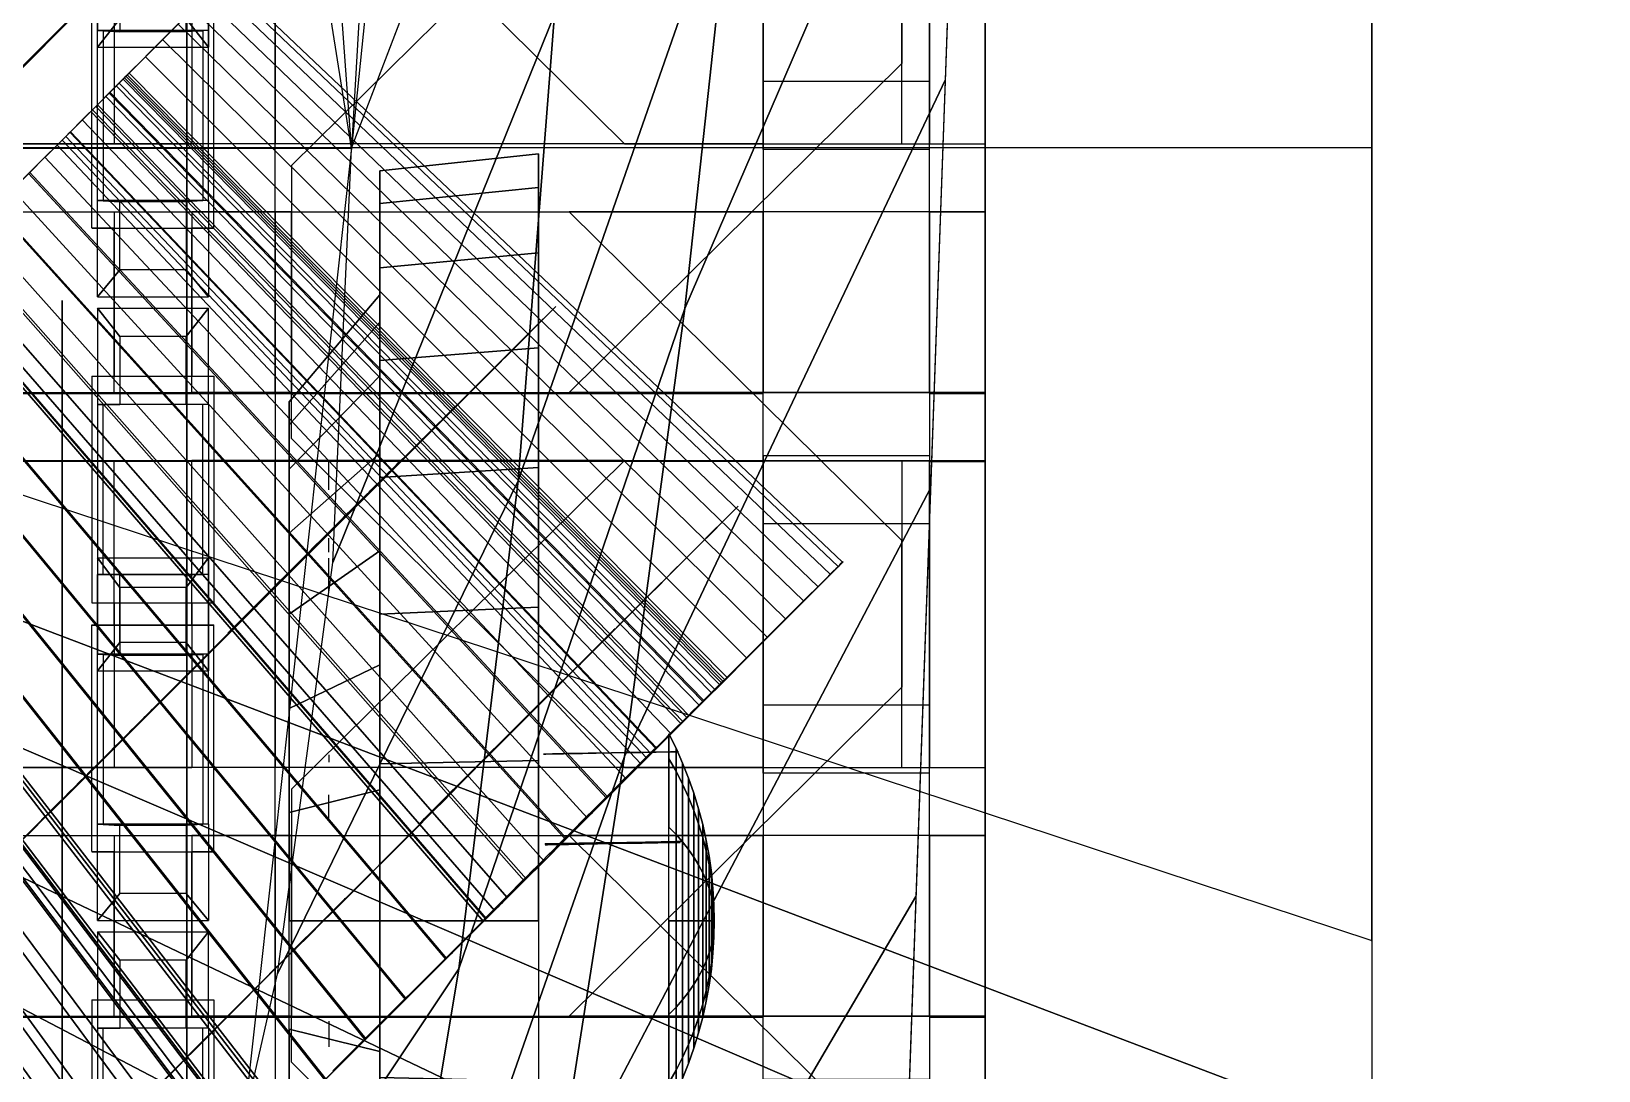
# Model space of a CAD drawing. Extents: x -54 to 215, y -235 to 116.
# Drawn here: x 169.48 to 183.3, y -92.79 to -83.63 of the extents above; entities that cross this region are included whole.
import ezdxf

# ---------------------------------------------------------------- set-up
doc = ezdxf.new("R2010")
doc.units = 0
doc.layers.get('0').update_dxf_attribs({"linetype": 'CONTINUOUS'})
for name, color, linetype in [('A', 7, 'CONTINUOUS'), ('AAAA', 7, 'CONTINUOUS'), ('BBBB', 7, 'CONTINUOUS'), ('CCCC', 7, 'CONTINUOUS'), ('H', 7, 'CONTINUOUS')]:
    doc.layers.add(name, color=color, linetype=linetype)

# ---------------------------------------------------------------- blocks, each defined once
blk = doc.blocks.new('M-1-01')
at = {"color": 0}
for p, q in [((19.367, 13.86), (19.367, -173.64)), ((19.367, -56.64, 5.5), (19.367, -98.64, 5.5)), ((19.367, -98.64, 5.5), (4.867, -98.64, 5.5)), ((19.367, -98.64, 5.5), (19.367, -105.64, 3)), ((19.367, -105.64, 3), (19.367, -146.64, 3))]:
    blk.add_line(p, q, dxfattribs=at)
at = {"color": 0, "extrusion": (-1, 0, -1.60787e-16)}
for p, q in [((19.367, -98.64, 1), (19.367, 13.86, 1.5)), ((19.367, -93.34, -16.5), (19.367, -132.34, -16.5)), ((19.367, -105.64, 2.65), (19.367, -98.64, 1)), ((19.367, -105.64, 2.65), (19.367, -132.34, 2.65))]:
    blk.add_line(p, q, dxfattribs=at)
at = {"color": 0, "invisible_edges": 15}
for points in [[(19.367, -56.64, 5.5), (19.367, -98.64, 5.5), (19.367, -98.64), (19.367, -56.64)], [(19.367, -98.64, 5.5), (4.867, -98.64, 5.5), (4.867, -62.94, 5.5), (19.367, -62.94, 5.5)], [(21.367, -98.64, 1), (21.367, -98.64, -9.2), (21.367, -91.34, -9.2), (21.367, -91.386, 1.032)], [(21.367, -98.64, -16.5), (21.367, -93.34, -16.5), (21.367, -93.34, -9.2), (21.367, -98.64, -9.2)], [(4.867, -98.64, 5.5), (19.367, -98.64, 5.5), (19.367, -105.64, 3), (4.799, -100.832, 4.586)], [(19.367, -98.64, 5.5), (19.367, -105.64, 3), (19.367, -105.64), (19.367, -98.64)], [(21.367, -105.64, -16.5), (21.367, -105.64, 2.65), (21.367, -98.64, 1), (21.367, -98.64, -16.5)], [(19.367, -105.64, 3), (19.367, -146.64, 3), (19.367, -146.64), (19.367, -105.64)], [(21.367, -109.14, -16.5), (21.367, -109.14, 2.65), (21.367, -105.64, 2.65), (21.367, -105.64, -16.5)]]:
    blk.add_3dface(points, dxfattribs=at)
at = {"layer": 'A', "color": 0}
mesh = blk.add_polymesh((2, 25), dxfattribs=at)
for k, corner in enumerate([(19.367, -105.64), (19.367, -107.348), (19.367, -109.057), (19.367, -110.765), (19.367, -112.473), (19.367, -114.182), (19.367, -115.89), (19.367, -117.598), (19.367, -119.307), (19.367, -121.015), (19.367, -122.723), (19.367, -124.432), (19.367, -126.14), (19.367, -127.848), (19.367, -129.557), (19.367, -131.265), (19.367, -132.973), (19.367, -134.682), (19.367, -136.39), (19.367, -138.098), (19.367, -139.807), (19.367, -141.515), (19.367, -143.223), (19.367, -144.932), (19.367, -146.64), (4.799, -100.832), (4.718, -101.781), (4.625, -102.728), (4.501, -103.672), (4.352, -104.612), (4.185, -105.549), (3.981, -106.478), (3.765, -107.405), (3.512, -108.322), (3.242, -109.234), (2.948, -110.139), (2.624, -111.033), (2.288, -111.923), (1.912, -112.797), (1.525, -113.665), (1.109, -114.52), (0.671, -115.364), (0.217, -116.199), (-0.27, -117.015), (-0.767, -117.825), (-1.296, -118.615), (-1.84, -119.393), (-2.404, -120.158), (-2.993, -120.903), (-3.592, -121.64)]):
    mesh.set_mesh_vertex(divmod(k, 25), corner)
blk = doc.blocks.new('M-1-075')
at = {"color": 0, "extrusion": (0.707107, -0.707107, -1.37911e-16)}
for p, q in [((11.564, 6.781, 0.093), (16.036, 11.253, 0.093)), ((16.036, 11.253, -2.307), (15.377, 10.594, -2.307)), ((15.241, 10.458, -4.51), (15.241, 10.458, -6.112)), ((13.714, 8.93, -4.568), (12.385, 7.602, -4.568)), ((13.714, 8.93, -6.112), (13.714, 8.93, -4.568))]:
    blk.add_line(p, q, dxfattribs=at)
for centre, radius, start, end in [((19.296, -1.107, 3.382), 1.2, 270, 90), ((17.803, -3.368, 3.382), 1.2, 287.8959, 62.1191), ((17.092, -6.112, 3.382), 1.08, 180, 0)]:
    blk.add_arc(centre, radius, start, end, dxfattribs=at)
at = {"color": 0, "invisible_edges": 15}
for points in [[(9.699, 16.512, -5.407), (7.301, 14.114, -6.207), (11.91, 18.723, -6.207), (11.91, 18.723, -5.407)], [(10.194, 16.017, -5.407), (7.796, 13.62, -6.207), (12.405, 18.228, -6.207), (12.405, 18.228, -5.407)], [(9.699, 16.512, -5.407), (11.238, 18.051, -0.507), (11.238, 18.051, 0.293), (10.672, 17.486, 0.293)], [(10.194, 16.017, -5.407), (11.733, 17.556, -0.507), (11.733, 17.556, 0.293), (11.167, 16.991, 0.293)], [(6.076, 12.889, 0.293), (10.672, 17.486, 0.293), (9.699, 16.512, -5.407), (7.05, 13.863, -5.407)], [(6.571, 12.394, 0.293), (11.167, 16.991, 0.293), (10.194, 16.017, -5.407), (7.545, 13.368, -5.407)], [(7.545, 13.368, -5.407), (7.796, 13.62, -6.207), (10.194, 16.017, -5.407)], [(12.497, 7.714, -2.372), (11.988, 7.205, -2.307), (15.377, 10.594, -2.307), (14.874, 10.091, -2.372)], [(14.874, 10.091, -4.372), (15.241, 10.458, -4.568), (15.241, 10.458, -4.51)], [(15.241, 10.458, -6.112), (15.124, 10.34, -5.884), (15.241, 10.458, -5.884)], [(13.714, 8.93, -6.112), (13.851, 9.068, -5.884), (13.714, 8.93, -5.884)]]:
    blk.add_3dface(points, dxfattribs=at)
at = {"layer": 'AAAA', "color": 0, "extrusion": (-0.707107, 0.707107, 5.05238e-16)}
for p, q in [((7.301, 14.114, -6.207), (11.91, 18.723, -6.207)), ((11.91, 18.723, -5.407), (9.699, 16.512, -5.407)), ((11.238, 18.051, -0.507), (9.699, 16.512, -5.407)), ((10.672, 17.486, 0.293), (6.076, 12.889, 0.293))]:
    blk.add_line(p, q, dxfattribs=at)
at = {"layer": 'AAAA', "color": 0, "extrusion": (0.707107, -0.707107, -1.37911e-16)}
for p, q in [((14.298, 9.515, -2.112), (15.09, 10.307, -2.112)), ((14.298, 9.515, -0.112), (15.09, 10.307, -0.112)), ((15.09, 10.307, -2.112), (15.09, 10.307, -0.112)), ((14.298, 9.515, -2.112), (14.298, 9.515, -0.112)), ((13.282, 8.498, -4.372), (14.022, 9.239, -4.372)), ((13.282, 8.498, -2.372), (14.022, 9.239, -2.372)), ((14.022, 9.239, -4.372), (14.022, 9.239, -2.372)), ((13.282, 8.498, -4.372), (13.282, 8.498, -2.372)), ((12.438, 7.654, -0.112), (12.696, 7.913, -0.112)), ((12.438, 7.654, -2.112), (12.696, 7.913, -2.112)), ((12.696, 7.913, -2.112), (12.696, 7.913, -0.112)), ((12.438, 7.654, -2.112), (12.438, 7.654, -0.112))]:
    blk.add_line(p, q, dxfattribs=at)
for points in [[(16.559, -5.078), (16.559, -3.791), (14.993, -3.791, -0.782123), (14.526, -1.907), (14.026, -1.907, -1), (14.026, 0.093), (19.296, 0.093, -1), (19.296, -1.907)], [(19.296, -1.907), (18.519, -1.907, -0.663287), (18.359, -3.743), (18.359, -5.078, -1), (16.559, -5.078)]]:
    blk.add_lwpolyline(points, format="xyb", dxfattribs=at)
for points in [[(18.187, -1.112, 1), (20.187, -1.112, 1)], [(16.653, -3.372, 1), (18.653, -3.372, 1)], [(16.206, -5.884, 1), (18.006, -5.884, 1)], [(14.656, -1.112, 1), (16.656, -1.112, 1)], [(13.292, -3.372, 1), (15.292, -3.372, 1)], [(12.098, -1.112, 1), (14.098, -1.112, 1)]]:
    blk.add_lwpolyline(points, format="xyb", close=True, dxfattribs=at)
for centre, radius in [((19.187, -1.112, 2.382), 1), ((17.653, -3.372, 2.382), 1), ((17.106, -5.884, 2.382), 0.9), ((15.656, -1.112, 2.382), 1), ((14.292, -3.372, 2.382), 1), ((13.098, -1.112, 2.382), 1)]:
    blk.add_circle(centre, radius, dxfattribs=at)
at = {"layer": 'AAAA', "color": 0, "invisible_edges": 15}
for points in [[(13.591, 10.222, -0.112), (14.383, 11.014, -0.112), (14.383, 11.014, -2.112), (13.591, 10.222, -2.112)], [(12.575, 9.206, -4.372), (13.315, 9.946, -4.372), (13.315, 9.946, -2.372), (12.575, 9.206, -2.372)], [(11.989, 8.62, -2.112), (11.731, 8.362, -2.112), (11.731, 8.362, -0.112), (11.989, 8.62, -0.112)]]:
    blk.add_3dface(points, dxfattribs=at)
at = {"layer": 'AAAA', "color": 0}
mesh = blk.add_polymesh((2, 43), dxfattribs=at)
for k, corner in enumerate([(8.797, 14.621), (8.797, 14.621), (8.797, 14.621), (8.797, 14.621), (8.525, 14.348), (8.229, 14.052), (7.933, 13.757), (7.638, 13.461), (7.356, 13.179), (7.132, 12.955), (7.004, 12.827), (6.994, 12.817), (7.104, 12.928), (7.315, 13.139), (7.115, 12.938), (6.821, 12.645), (6.56, 12.383), (6.376, 12.199), (6.3, 12.123), (6.346, 12.169), (6.505, 12.328), (6.751, 12.574), (7.041, 12.864), (7.336, 13.16), (7.632, 13.455), (7.928, 13.751), (8.223, 14.047), (8.519, 14.342), (8.815, 14.638), (9.11, 14.934), (9.406, 15.229), (9.702, 15.525), (9.997, 15.821), (10.293, 16.116), (10.589, 16.412), (10.883, 16.707), (11.151, 16.974), (11.346, 17.17), (11.436, 17.259), (11.405, 17.228), (11.257, 17.081), (11.02, 16.843), (10.733, 16.556), (13.714, 8.93), (13.714, 8.93), (13.714, 8.93), (13.714, 8.93), (13.386, 8.603), (13.032, 8.248), (12.677, 7.894), (12.322, 7.539), (11.984, 7.201), (11.715, 6.932), (11.561, 6.778), (11.55, 6.766), (11.682, 6.899), (11.935, 7.152), (11.695, 6.911), (11.342, 6.559), (11.029, 6.246), (10.808, 6.024), (10.717, 5.933), (10.771, 5.988), (10.963, 6.18), (11.258, 6.475), (11.606, 6.823), (11.961, 7.177), (12.315, 7.532), (12.67, 7.887), (13.025, 8.242), (13.38, 8.596), (13.735, 8.951), (14.089, 9.306), (14.444, 9.661), (14.799, 10.016), (15.154, 10.37), (15.508, 10.725), (15.863, 11.08), (16.217, 11.433), (16.538, 11.754), (16.772, 11.989), (16.88, 12.097), (16.842, 12.059), (16.666, 11.882), (16.38, 11.597), (16.036, 11.253)]):
    mesh.set_mesh_vertex(divmod(k, 43), corner)
mesh = blk.add_polymesh((2, 33), dxfattribs=at)
for k, corner in enumerate([(8.797, 14.621), (8.818, 14.641), (8.877, 14.7), (8.972, 14.795), (9.096, 14.919), (9.242, 15.065), (9.4, 15.223), (9.56, 15.383), (9.712, 15.535), (9.846, 15.669), (9.954, 15.777), (10.029, 15.853), (10.066, 15.89), (10.07, 15.893), (10.07, 15.893), (10.07, 15.893), (10.07, 15.893), (10.07, 15.893), (10.07, 15.893), (10.175, 15.998), (10.309, 16.132), (10.419, 16.242), (10.5, 16.323), (10.548, 16.371), (10.559, 16.383), (10.535, 16.358), (10.475, 16.298), (10.383, 16.206), (10.264, 16.087), (10.25, 16.073), (10.411, 16.234), (10.572, 16.395), (10.733, 16.556), (13.714, 8.93), (13.738, 8.955), (13.809, 9.026), (13.923, 9.14), (14.072, 9.289), (14.247, 9.463), (14.436, 9.653), (14.628, 9.845), (14.811, 10.027), (14.972, 10.189), (15.102, 10.319), (15.192, 10.409), (15.237, 10.453), (15.241, 10.458), (15.241, 10.458), (15.241, 10.458), (15.241, 10.458), (15.241, 10.458), (15.241, 10.458), (15.367, 10.584), (15.527, 10.744), (15.66, 10.876), (15.757, 10.973), (15.814, 11.031), (15.828, 11.045), (15.799, 11.015), (15.727, 10.943), (15.617, 10.833), (15.474, 10.69), (15.457, 10.673), (15.65, 10.866), (15.843, 11.059), (16.036, 11.253)]):
    mesh.set_mesh_vertex(divmod(k, 33), corner)
at = {"layer": 'BBBB', "color": 0}
mesh = blk.add_polymesh((2, 13), dxfattribs=at)
for k, corner in enumerate([(15.959, 11.176), (16.142, 11.359), (16.313, 11.529), (16.459, 11.676), (16.572, 11.788), (16.642, 11.859), (16.666, 11.883), (16.642, 11.859), (16.572, 11.788), (16.459, 11.676), (16.313, 11.529), (16.142, 11.359), (15.959, 11.176), (16.036, 11.253), (16.255, 11.472), (16.46, 11.677), (16.636, 11.853), (16.771, 11.987), (16.855, 12.072), (16.884, 12.101), (16.855, 12.072), (16.771, 11.987), (16.636, 11.853), (16.46, 11.677), (16.255, 11.472), (16.036, 11.253)]):
    mesh.set_mesh_vertex(divmod(k, 13), corner)
mesh = blk.add_polymesh((2, 13), dxfattribs=at)
for k, corner in enumerate([(16.036, 11.253), (15.663, 10.88), (15.29, 10.507), (14.918, 10.135), (14.545, 9.762), (14.173, 9.389), (13.8, 9.017), (13.427, 8.644), (13.055, 8.271), (12.682, 7.899), (12.309, 7.526), (11.937, 7.153), (11.564, 6.781), (15.959, 11.176), (15.6, 10.817), (15.242, 10.458), (14.883, 10.099), (14.524, 9.741), (14.165, 9.382), (13.806, 9.023), (13.447, 8.664), (13.089, 8.305), (12.73, 7.947), (12.371, 7.588), (12.012, 7.229), (11.653, 6.87)]):
    mesh.set_mesh_vertex(divmod(k, 13), corner)
mesh = blk.add_polymesh((2, 13), dxfattribs=at)
for k, corner in enumerate([(16.036, 11.253), (15.663, 10.88), (15.29, 10.507), (14.918, 10.135), (14.545, 9.762), (14.173, 9.389), (13.8, 9.017), (13.427, 8.644), (13.055, 8.271), (12.682, 7.899), (12.309, 7.526), (11.937, 7.153), (11.564, 6.781), (15.959, 11.176), (15.6, 10.817), (15.242, 10.458), (14.883, 10.099), (14.524, 9.741), (14.165, 9.382), (13.806, 9.023), (13.447, 8.664), (13.089, 8.305), (12.73, 7.947), (12.371, 7.588), (12.012, 7.229), (11.653, 6.87)]):
    mesh.set_mesh_vertex(divmod(k, 13), corner)
mesh = blk.add_polymesh((2, 13), dxfattribs=at)
for k, corner in enumerate([(14.874, 10.091), (15.057, 10.274), (15.228, 10.444), (15.374, 10.591), (15.486, 10.703), (15.557, 10.774), (15.581, 10.798), (15.557, 10.774), (15.486, 10.703), (15.374, 10.591), (15.228, 10.444), (15.057, 10.274), (14.874, 10.091), (15.241, 10.458), (15.393, 10.609), (15.529, 10.745), (15.644, 10.861), (15.734, 10.951), (15.795, 11.012), (15.826, 11.042), (15.824, 11.041), (15.79, 11.007), (15.725, 10.942), (15.633, 10.849), (15.515, 10.732), (15.377, 10.594)]):
    mesh.set_mesh_vertex(divmod(k, 13), corner)
mesh = blk.add_polymesh((2, 10), dxfattribs=at)
for k, corner in enumerate([(14.874, 10.091), (14.61, 9.827), (14.346, 9.563), (14.082, 9.299), (13.818, 9.034), (13.554, 8.77), (13.29, 8.506), (13.025, 8.242), (12.761, 7.978), (12.497, 7.714), (15.241, 10.458), (14.924, 10.14), (14.606, 9.823), (14.289, 9.506), (13.972, 9.188), (13.654, 8.871), (13.337, 8.554), (13.02, 8.236), (12.702, 7.919), (12.385, 7.602)]):
    mesh.set_mesh_vertex(divmod(k, 10), corner)
mesh = blk.add_polymesh((2, 13), dxfattribs=at)
for k, corner in enumerate([(15.124, 10.34), (15.102, 10.319), (15.038, 10.255), (14.937, 10.154), (14.806, 10.022), (14.652, 9.869), (14.487, 9.704), (14.323, 9.539), (14.169, 9.386), (14.037, 9.254), (13.936, 9.153), (13.873, 9.089), (13.851, 9.068), (15.241, 10.458), (15.215, 10.432), (15.139, 10.355), (15.017, 10.234), (14.859, 10.076), (14.675, 9.892), (14.477, 9.694), (14.28, 9.496), (14.095, 9.312), (13.937, 9.154), (13.816, 9.033), (13.74, 8.956), (13.714, 8.93)]):
    mesh.set_mesh_vertex(divmod(k, 13), corner)
mesh = blk.add_polymesh((2, 19), dxfattribs=at)
for k, corner in enumerate([(13.714, 8.93), (13.798, 9.015), (13.883, 9.1), (13.968, 9.185), (14.053, 9.27), (14.138, 9.355), (14.223, 9.439), (14.308, 9.524), (14.392, 9.609), (14.477, 9.694), (14.562, 9.779), (14.647, 9.864), (14.732, 9.949), (14.817, 10.033), (14.902, 10.118), (14.986, 10.203), (15.071, 10.288), (15.156, 10.373), (15.241, 10.458), (13.714, 8.93), (13.839, 9.056), (13.861, 9.078), (13.895, 9.112), (13.952, 9.169), (14.03, 9.246), (14.125, 9.342), (14.234, 9.451), (14.353, 9.57), (14.477, 9.694), (14.602, 9.819), (14.722, 9.939), (14.833, 10.05), (14.931, 10.148), (15.012, 10.228), (15.072, 10.289), (15.11, 10.327), (15.124, 10.34), (15.241, 10.458)]):
    mesh.set_mesh_vertex(divmod(k, 19), corner)
mesh = blk.add_polymesh((2, 13), dxfattribs=at)
for k, corner in enumerate([(12.497, 7.714), (12.314, 7.531), (12.144, 7.36), (11.997, 7.214), (11.885, 7.102), (11.814, 7.031), (11.79, 7.007), (11.814, 7.031), (11.885, 7.102), (11.997, 7.214), (12.144, 7.36), (12.314, 7.531), (12.497, 7.714), (12.385, 7.602), (12.199, 7.416), (12.022, 7.238), (11.862, 7.079), (11.728, 6.945), (11.626, 6.843), (11.562, 6.778), (11.537, 6.753), (11.553, 6.77), (11.61, 6.827), (11.705, 6.922), (11.833, 7.05), (11.988, 7.205)]):
    mesh.set_mesh_vertex(divmod(k, 13), corner)
at = {"layer": 'CCCC', "color": 0}
mesh = blk.add_polymesh((2, 13), dxfattribs=at)
for k, corner in enumerate([(15.09, 10.307), (15.09, 10.307), (15.09, 10.307), (15.09, 10.307), (15.09, 10.307), (15.09, 10.307), (15.09, 10.307), (15.09, 10.307), (15.09, 10.307), (15.09, 10.307), (15.09, 10.307), (15.09, 10.307), (15.09, 10.307), (15.959, 11.176), (15.776, 10.993), (15.606, 10.822), (15.459, 10.676), (15.347, 10.564), (15.276, 10.493), (15.252, 10.469), (15.276, 10.493), (15.347, 10.564), (15.459, 10.676), (15.606, 10.822), (15.776, 10.993), (15.959, 11.176)]):
    mesh.set_mesh_vertex(divmod(k, 13), corner)
mesh = blk.add_polymesh((2, 13), dxfattribs=at)
for k, corner in enumerate([(14.022, 9.239), (14.022, 9.239), (14.022, 9.239), (14.022, 9.239), (14.022, 9.239), (14.022, 9.239), (14.022, 9.239), (14.022, 9.239), (14.022, 9.239), (14.022, 9.239), (14.022, 9.239), (14.022, 9.239), (14.022, 9.239), (14.874, 10.091), (14.691, 9.908), (14.521, 9.737), (14.374, 9.591), (14.262, 9.478), (14.191, 9.408), (14.167, 9.384), (14.191, 9.408), (14.262, 9.478), (14.374, 9.591), (14.521, 9.737), (14.691, 9.908), (14.874, 10.091)]):
    mesh.set_mesh_vertex(divmod(k, 13), corner)
mesh = blk.add_polymesh((2, 13), dxfattribs=at)
for k, corner in enumerate([(13.462, 8.679), (13.645, 8.862), (13.815, 9.032), (13.962, 9.179), (14.074, 9.291), (14.145, 9.362), (14.169, 9.386), (14.145, 9.362), (14.074, 9.291), (13.962, 9.179), (13.815, 9.032), (13.645, 8.862), (13.462, 8.679), (14.298, 9.515), (14.298, 9.515), (14.298, 9.515), (14.298, 9.515), (14.298, 9.515), (14.298, 9.515), (14.298, 9.515), (14.298, 9.515), (14.298, 9.515), (14.298, 9.515), (14.298, 9.515), (14.298, 9.515), (14.298, 9.515)]):
    mesh.set_mesh_vertex(divmod(k, 13), corner)
mesh = blk.add_polymesh((2, 13), dxfattribs=at)
for k, corner in enumerate([(12.696, 7.913), (12.696, 7.913), (12.696, 7.913), (12.696, 7.913), (12.696, 7.913), (12.696, 7.913), (12.696, 7.913), (12.696, 7.913), (12.696, 7.913), (12.696, 7.913), (12.696, 7.913), (12.696, 7.913), (12.696, 7.913), (13.462, 8.679), (13.279, 8.496), (13.108, 8.325), (12.962, 8.179), (12.849, 8.066), (12.779, 7.996), (12.755, 7.971), (12.779, 7.996), (12.849, 8.066), (12.962, 8.179), (13.108, 8.325), (13.279, 8.496), (13.462, 8.679)]):
    mesh.set_mesh_vertex(divmod(k, 13), corner)
mesh = blk.add_polymesh((2, 13), dxfattribs=at)
for k, corner in enumerate([(13.282, 8.498), (13.282, 8.498), (13.282, 8.498), (13.282, 8.498), (13.282, 8.498), (13.282, 8.498), (13.282, 8.498), (13.282, 8.498), (13.282, 8.498), (13.282, 8.498), (13.282, 8.498), (13.282, 8.498), (13.282, 8.498), (12.497, 7.714), (12.68, 7.897), (12.851, 8.068), (12.997, 8.214), (13.11, 8.326), (13.18, 8.397), (13.204, 8.421), (13.18, 8.397), (13.11, 8.326), (12.997, 8.214), (12.851, 8.068), (12.68, 7.897), (12.497, 7.714)]):
    mesh.set_mesh_vertex(divmod(k, 13), corner)
mesh = blk.add_polymesh((2, 13), dxfattribs=at)
for k, corner in enumerate([(12.438, 7.654), (12.438, 7.654), (12.438, 7.654), (12.438, 7.654), (12.438, 7.654), (12.438, 7.654), (12.438, 7.654), (12.438, 7.654), (12.438, 7.654), (12.438, 7.654), (12.438, 7.654), (12.438, 7.654), (12.438, 7.654), (11.653, 6.87), (11.836, 7.053), (12.007, 7.224), (12.153, 7.37), (12.266, 7.482), (12.336, 7.553), (12.36, 7.577), (12.336, 7.553), (12.266, 7.482), (12.153, 7.37), (12.007, 7.224), (11.836, 7.053), (11.653, 6.87)]):
    mesh.set_mesh_vertex(divmod(k, 13), corner)
blk = doc.blocks.new('M-1-076')
at = {"layer": 'A', "color": 0, "extrusion": (0, -1, -1.83664e-16)}
for p, q in [((84.103, 1.405, -3.153), (84.103, 1.405, -4.353)), ((84.703, 1.405, -3.153), (84.103, 1.405, -3.153)), ((84.703, 1.405, -4.353), (84.103, 1.405, -4.353))]:
    blk.add_line(p, q, dxfattribs=at)
blk.add_arc((84.703, -3.753, -1.405), 0.6, 270, 90, dxfattribs=at)
at = {"layer": 'A', "color": 0}
mesh = blk.add_polymesh((2, 13), dxfattribs=at)
for k, corner in enumerate([(84.703, 2.205), (84.547, 2.205), (84.403, 2.205), (84.278, 2.205), (84.183, 2.205), (84.123, 2.205), (84.103, 2.205), (84.123, 2.205), (84.183, 2.205), (84.278, 2.205), (84.403, 2.205), (84.547, 2.205), (84.703, 2.205), (84.103, 2.205), (84.103, 2.205), (84.103, 2.205), (84.103, 2.205), (84.103, 2.205), (84.103, 2.205), (84.103, 2.205), (84.103, 2.205), (84.103, 2.205), (84.103, 2.205), (84.103, 2.205), (84.103, 2.205), (84.103, 2.205)]):
    mesh.set_mesh_vertex(divmod(k, 13), corner)
mesh = blk.add_polymesh((2, 10), dxfattribs=at)
for k, corner in enumerate([(84.703, 2.205), (84.566, 2.205), (84.446, 2.205), (84.356, 2.205), (84.309, 2.205), (84.309, 2.205), (84.356, 2.205), (84.446, 2.205), (84.566, 2.205), (84.703, 2.205), (84.703, 2.205), (84.498, 2.205), (84.317, 2.205), (84.183, 2.205), (84.112, 2.205), (84.112, 2.205), (84.183, 2.205), (84.317, 2.205), (84.498, 2.205), (84.703, 2.205)]):
    mesh.set_mesh_vertex(divmod(k, 10), corner)
mesh = blk.add_polymesh((2, 10), dxfattribs=at)
for k, corner in enumerate([(84.703, 2.205), (84.84, 2.205), (84.96, 2.205), (85.049, 2.205), (85.097, 2.205), (85.097, 2.205), (85.049, 2.205), (84.96, 2.205), (84.84, 2.205), (84.703, 2.205), (84.703, 2.205), (84.908, 2.205), (85.088, 2.205), (85.222, 2.205), (85.294, 2.205), (85.294, 2.205), (85.222, 2.205), (85.088, 2.205), (84.908, 2.205), (84.703, 2.205)]):
    mesh.set_mesh_vertex(divmod(k, 10), corner)
mesh = blk.add_polymesh((2, 13), dxfattribs=at)
for k, corner in enumerate([(84.703, 1.405), (84.547, 1.405), (84.403, 1.405), (84.278, 1.405), (84.183, 1.405), (84.123, 1.405), (84.103, 1.405), (84.123, 1.405), (84.183, 1.405), (84.278, 1.405), (84.403, 1.405), (84.547, 1.405), (84.703, 1.405), (84.103, 1.405), (84.103, 1.405), (84.103, 1.405), (84.103, 1.405), (84.103, 1.405), (84.103, 1.405), (84.103, 1.405), (84.103, 1.405), (84.103, 1.405), (84.103, 1.405), (84.103, 1.405), (84.103, 1.405), (84.103, 1.405)]):
    mesh.set_mesh_vertex(divmod(k, 13), corner)
mesh = blk.add_polymesh((2, 10), dxfattribs=at)
for k, corner in enumerate([(84.703, 1.405), (84.566, 1.405), (84.446, 1.405), (84.356, 1.405), (84.309, 1.405), (84.309, 1.405), (84.356, 1.405), (84.446, 1.405), (84.566, 1.405), (84.703, 1.405), (84.703, 1.405), (84.498, 1.405), (84.317, 1.405), (84.183, 1.405), (84.112, 1.405), (84.112, 1.405), (84.183, 1.405), (84.317, 1.405), (84.498, 1.405), (84.703, 1.405)]):
    mesh.set_mesh_vertex(divmod(k, 10), corner)
mesh = blk.add_polymesh((2, 10), dxfattribs=at)
for k, corner in enumerate([(84.703, 1.405), (84.84, 1.405), (84.96, 1.405), (85.049, 1.405), (85.097, 1.405), (85.097, 1.405), (85.049, 1.405), (84.96, 1.405), (84.84, 1.405), (84.703, 1.405), (84.703, 1.405), (84.908, 1.405), (85.088, 1.405), (85.222, 1.405), (85.294, 1.405), (85.294, 1.405), (85.222, 1.405), (85.088, 1.405), (84.908, 1.405), (84.703, 1.405)]):
    mesh.set_mesh_vertex(divmod(k, 10), corner)
blk = doc.blocks.new('M-1-07')
at = {"color": 0, "invisible_edges": 15}
blk.add_3dface([(31.25, 12.5, 23.5), (46.75, 15, 1), (45.464, -21, 1.857), (34.464, -17.5, 17.857)], dxfattribs=at)
at = {"layer": 'A', "color": 0}
blk.add_line((46.75, 15, 1), (45.464, -21, 1.857), dxfattribs=at)
at = {"layer": 'A', "color": 0, "rotation": 0.9999999999999972}
blk.add_blockref('M-1-076', (-41.357, -8.995, 10.322), dxfattribs=at)
at = {"layer": 'A', "color": 0}
blk.add_blockref('M-1-075', (28.452, -15.709, 19.745), dxfattribs=at)
mesh = blk.add_polymesh((13, 3), dxfattribs=at)
for k, corner in enumerate([(25.5, 65.5), (26, 50.892), (26.5, 36.285), (31.073, 66.067), (30.082, 50.064), (29.09, 34.062), (36.646, 66.634), (34.061, 49.128), (31.476, 31.622), (40.496, 65.036), (37.067, 47.009), (33.639, 28.983), (41.19, 59.476), (38.377, 42.821), (35.563, 26.166), (41.885, 53.917), (39.559, 38.554), (37.232, 23.192), (42.58, 48.357), (40.608, 34.221), (38.635, 20.084), (43.275, 42.798), (41.518, 29.832), (39.76, 16.866), (43.97, 37.238), (42.285, 25.4), (40.599, 13.562), (44.665, 31.679), (42.906, 20.938), (41.146, 10.198), (45.36, 26.119), (43.378, 16.459), (41.396, 6.799), (46.055, 20.56), (43.701, 11.975), (41.347, 3.391), (46.75, 15), (43.875, 7.5), (41, 0)]):
    mesh.set_mesh_vertex(divmod(k, 3), corner)
mesh = blk.add_polymesh((2, 11), dxfattribs=at)
for k, corner in enumerate([(41, 0), (38.993, 12.67), (33.17, 24.099), (24.099, 33.17), (12.67, 38.993), (0, 41), (-12.67, 38.993), (-24.099, 33.17), (-33.17, 24.099), (-38.993, 12.67), (-41, 0), (30, 0), (28.532, 9.271), (24.271, 17.634), (17.634, 24.271), (9.271, 28.532), (0, 30), (-9.271, 28.532), (-17.634, 24.271), (-24.271, 17.634), (-28.532, 9.271), (-30, 0)]):
    mesh.set_mesh_vertex(divmod(k, 11), corner)
mesh = blk.add_polymesh((2, 7), dxfattribs=at)
for k, corner in enumerate([(26.5, 36.285), (31.476, 31.622), (35.563, 26.166), (38.635, 20.084), (40.599, 13.562), (41.396, 6.799), (41, 0), (26.5, 31.285), (30.733, 27.138), (34.325, 22.424), (37.199, 17.241), (39.296, 11.698), (40.572, 5.911), (41, 0)]):
    mesh.set_mesh_vertex(divmod(k, 7), corner)
mesh = blk.add_polymesh((11, 4), dxfattribs=at)
for k, corner in enumerate([(41, 0), (42.917, 5), (44.833, 10), (46.75, 15), (40.837, -3.655), (42.79, 1.178), (44.666, 6.308), (46.621, 11.4), (40.348, -7.281), (42.471, -2.935), (44.364, 2.489), (46.493, 7.8), (39.539, -10.849), (41.949, -7.238), (43.94, -1.416), (46.364, 4.2), (38.414, -14.33), (41.217, -11.632), (43.409, -5.365), (46.236, 0.6), (36.984, -17.698), (40.271, -16.02), (42.787, -9.318), (46.107, -3), (35.259, -20.924), (39.107, -20.304), (42.088, -13.234), (45.979, -6.6), (33.253, -23.984), (37.723, -24.387), (41.329, -17.074), (45.85, -10.2), (30.983, -26.853), (36.119, -28.172), (40.526, -20.797), (45.721, -13.8), (28.465, -29.508), (34.297, -31.565), (39.698, -24.364), (45.593, -17.4), (25.722, -31.928), (32.259, -34.473), (38.862, -27.736), (45.464, -21)]):
    mesh.set_mesh_vertex(divmod(k, 4), corner)
mesh = blk.add_polymesh((2, 15), dxfattribs=at)
for k, corner in enumerate([(-30, 0), (-29.248, -6.676), (-27.029, -13.017), (-23.455, -18.705), (-18.705, -23.455), (-13.017, -27.029), (-6.676, -29.248), (0, -30), (6.676, -29.248), (13.017, -27.029), (18.705, -23.455), (23.455, -18.705), (27.029, -13.017), (29.248, -6.676), (30, 0), (-41, 0), (-40.014, -8.938), (-37.103, -17.446), (-32.407, -25.115), (-26.153, -31.576), (-17.632, -34.382), (-9.01, -36.997), (0, -37), (9.01, -36.997), (17.632, -34.382), (26.153, -31.576), (32.407, -25.115), (37.103, -17.446), (40.014, -8.938), (41, 0)]):
    mesh.set_mesh_vertex(divmod(k, 15), corner)
blk = doc.blocks.new('M-1-021')
at = {"layer": 'A', "color": 0}
mesh = blk.add_polymesh((2, 30), dxfattribs=dict(at, n_close=True))
for k, corner in enumerate([(5.25, 0), (5.135, 1.092), (4.796, 2.135), (4.247, 3.086), (3.513, 3.902), (2.625, 4.547), (1.622, 4.993), (0.549, 5.221), (-0.549, 5.221), (-1.622, 4.993), (-2.625, 4.547), (-3.513, 3.902), (-4.247, 3.086), (-4.796, 2.135), (-5.135, 1.092), (-5.25, 0), (-5.135, -1.092), (-4.796, -2.135), (-4.247, -3.086), (-3.513, -3.902), (-2.625, -4.547), (-1.622, -4.993), (-0.549, -5.221), (0.549, -5.221), (1.622, -4.993), (2.625, -4.547), (3.513, -3.902), (4.247, -3.086), (4.796, -2.135), (5.135, -1.092), (5.5, 0), (5.38, 1.144), (5.025, 2.237), (4.45, 3.233), (3.68, 4.087), (2.75, 4.763), (1.7, 5.231), (0.575, 5.47), (-0.575, 5.47), (-1.7, 5.231), (-2.75, 4.763), (-3.68, 4.087), (-4.45, 3.233), (-5.025, 2.237), (-5.38, 1.144), (-5.5, 0), (-5.38, -1.144), (-5.025, -2.237), (-4.45, -3.233), (-3.68, -4.087), (-2.75, -4.763), (-1.7, -5.231), (-0.575, -5.47), (0.575, -5.47), (1.7, -5.231), (2.75, -4.763), (3.68, -4.087), (4.45, -3.233), (5.025, -2.237), (5.38, -1.144)]):
    mesh.set_mesh_vertex(divmod(k, 30), corner)
blk = doc.blocks.new('M-1-02')
at = {"color": 0, "extrusion": (1, 1.83664e-16, -1.83664e-16)}
for points in [[(0, 8.15, 1), (0, -9.65, 1)], [(0, 7, 1), (0, -8.5, 1)], [(0, 4.85, 1), (0, -6.35, 1)], [(0, 3.2, 1), (0, -4.7, 1)], [(0, 0.75, 1), (0, -2.25, 1)]]:
    blk.add_lwpolyline(points, format="xyb", close=True, dxfattribs=at)
for points, const_width in [([(0, 7.575, 1), (0, -9.075, 1)], 1.15), ([(0, 5.925, 1), (0, -7.425, 1)], 2.15), ([(0, 4.025, 1), (0, -5.525, 1)], 1.65), ([(0, 1.975, 1), (0, -3.475, 1)], 2.45)]:
    blk.add_lwpolyline(points, format="xyb", close=True, dxfattribs=dict(at, const_width=const_width))
blk.add_circle((0, -0.75), 1.5, dxfattribs=at)
at = {"color": 0, "invisible_edges": 15}
for points in [[(1.25, 3.538, -0.901), (1.25, 3.8, -1.053), (1.25, 3.8, -0.447), (1.25, 3.538, -0.599)], [(1.25, 2.951, 1.207), (1.25, 3.252, 1.239), (1.25, 2.896, 1.729), (1.25, 2.773, 1.452)], [(1.25, 2.773, -2.952), (1.25, 2.896, -3.229), (1.25, 3.252, -2.739), (1.25, 2.951, -2.707)], [(1.25, 1.237, 2.568), (1.25, 1.462, 2.77), (1.25, 0.886, 2.958), (1.25, 0.949, 2.661)], [(1.25, 0.949, -4.161), (1.25, 0.886, -4.458), (1.25, 1.462, -4.27), (1.25, 1.237, -4.068)], [(1.25, -0.949, 2.661), (1.25, -0.886, 2.958), (1.25, -1.462, 2.77), (1.25, -1.237, 2.568)], [(1.25, -1.237, -4.068), (1.25, -1.462, -4.27), (1.25, -0.886, -4.458), (1.25, -0.949, -4.161)]]:
    blk.add_3dface(points, dxfattribs=at)
at = {"layer": 'A', "color": 0, "extrusion": (1, 1.83664e-16, -1.83664e-16)}
for points, const_width in [([(0, 7.575, 1), (0, -9.075, 1)], 1.15), ([(0, 6.525, 1), (0, -8.025, 1)], 0.95), ([(0, 5.35, 1), (0, -6.85, 1)], 1.1), ([(0, 3.05, 1), (0, -4.55, 1)], 1.6), ([(0, 1.875, 1), (0, -3.375, 1)], 0.75), ([(0, 1.2, 1), (0, -2.7, 1)], 0.6)]:
    blk.add_lwpolyline(points, format="xyb", close=True, dxfattribs=dict(at, const_width=const_width))
for points in [[(0, 7, 1), (0, -8.5, 1)], [(0, 6.05, 1), (0, -7.55, 1)], [(0, 2.25, 1), (0, -3.75, 1)], [(0, 1.5, 1), (0, -3, 1)], [(0, 0.9, 1), (0, -2.4, 1)]]:
    blk.add_lwpolyline(points, format="xyb", close=True, dxfattribs=at)
for points in [[(3.8, -1.053), (4.062, -0.901), (4.062, -0.599), (3.8, -0.447), (3.538, -0.599), (3.538, -0.901)], [(3.252, 1.239), (3.375, 1.515), (3.197, 1.76), (2.896, 1.729), (2.773, 1.452), (2.951, 1.207)], [(2.896, -3.229), (3.197, -3.26), (3.375, -3.015), (3.252, -2.739), (2.951, -2.707), (2.773, -2.952)], [(1.462, 2.77), (1.399, 3.067), (1.111, 3.16), (0.886, 2.958), (0.949, 2.661), (1.237, 2.568)], [(0.886, -4.458), (1.111, -4.66), (1.399, -4.567), (1.462, -4.27), (1.237, -4.068), (0.949, -4.161)], [(-0.886, 2.958), (-1.111, 3.16), (-1.399, 3.067), (-1.462, 2.77), (-1.237, 2.568), (-0.949, 2.661)], [(-1.462, -4.27), (-1.399, -4.567), (-1.111, -4.66), (-0.886, -4.458), (-0.949, -4.161), (-1.237, -4.068)]]:
    blk.add_lwpolyline(points, close=True, dxfattribs=at)
for centre in [(6.085, -0.75, 1.7), (4.303, 3.553, 1.7), (4.303, -5.053, 1.7), (0, 5.335, 1.7), (0, -6.835, 1.7)]:
    blk.add_circle(centre, 0.125, dxfattribs=at)
at = {"layer": 'A', "color": 0, "invisible_edges": 13}
for points in [[(1.25, 3.8, -0.447), (1.25, 3.8, -1.053), (1.25, 4.062, -0.901), (1.25, 4.062, -0.599)], [(1.25, 2.896, 1.729), (1.25, 3.252, 1.239), (1.25, 3.375, 1.515), (1.25, 3.197, 1.76)], [(1.25, 3.252, -2.739), (1.25, 2.896, -3.229), (1.25, 3.197, -3.26), (1.25, 3.375, -3.015)], [(1.25, 0.886, 2.958), (1.25, 1.462, 2.77), (1.25, 1.399, 3.067), (1.25, 1.111, 3.16)], [(1.25, 1.462, -4.27), (1.25, 0.886, -4.458), (1.25, 1.111, -4.66), (1.25, 1.399, -4.567)], [(1.25, -1.462, 2.77), (1.25, -0.886, 2.958), (1.25, -1.111, 3.16), (1.25, -1.399, 3.067)], [(1.25, -0.886, -4.458), (1.25, -1.462, -4.27), (1.25, -1.399, -4.567), (1.25, -1.111, -4.66)]]:
    blk.add_3dface(points, dxfattribs=at)
at = {"color": 0, "extrusion": (-1, 6.92805e-17, 5.50992e-16), "rotation": 270}
blk.add_blockref('M-1-021', (0, -0.75, 1.1), dxfattribs=at)
at = {"layer": 'A', "color": 0}
mesh = blk.add_polymesh((2, 30), dxfattribs=dict(at, n_close=True))
for k, corner in enumerate([(3.1, 0), (3.1, 1.414), (3.1, 2.766), (3.1, 3.997), (3.1, 5.053), (3.1, 5.889), (3.1, 6.467), (3.1, 6.763), (3.1, 6.763), (3.1, 6.467), (3.1, 5.889), (3.1, 5.053), (3.1, 3.997), (3.1, 2.766), (3.1, 1.414), (3.1, 0), (3.1, -1.414), (3.1, -2.766), (3.1, -3.997), (3.1, -5.053), (3.1, -5.889), (3.1, -6.467), (3.1, -6.763), (3.1, -6.763), (3.1, -6.467), (3.1, -5.889), (3.1, -5.053), (3.1, -3.997), (3.1, -2.766), (3.1, -1.414), (1.7, 0), (1.7, 1.383), (1.7, 2.705), (1.7, 3.909), (1.7, 4.942), (1.7, 5.759), (1.7, 6.325), (1.7, 6.614), (1.7, 6.614), (1.7, 6.325), (1.7, 5.759), (1.7, 4.942), (1.7, 3.909), (1.7, 2.705), (1.7, 1.383), (1.7, 0), (1.7, -1.383), (1.7, -2.705), (1.7, -3.909), (1.7, -4.942), (1.7, -5.759), (1.7, -6.325), (1.7, -6.614), (1.7, -6.614), (1.7, -6.325), (1.7, -5.759), (1.7, -4.942), (1.7, -3.909), (1.7, -2.705), (1.7, -1.383)]):
    mesh.set_mesh_vertex(divmod(k, 30), corner)
mesh = blk.add_polymesh((2, 30), dxfattribs=dict(at, n_close=True))
for k, corner in enumerate([(1.7, 0), (1.7, 1.154), (1.7, 2.257), (1.7, 3.262), (1.7, 4.124), (1.7, 4.806), (1.7, 5.278), (1.7, 5.52), (1.7, 5.52), (1.7, 5.278), (1.7, 4.806), (1.7, 4.124), (1.7, 3.262), (1.7, 2.257), (1.7, 1.154), (1.7, 0), (1.7, -1.154), (1.7, -2.257), (1.7, -3.262), (1.7, -4.124), (1.7, -4.806), (1.7, -5.278), (1.7, -5.52), (1.7, -5.52), (1.7, -5.278), (1.7, -4.806), (1.7, -4.124), (1.7, -3.262), (1.7, -2.257), (1.7, -1.154), (0.9, 0), (0.9, 0.956), (0.9, 1.871), (0.9, 2.704), (0.9, 3.418), (0.9, 3.984), (0.9, 4.375), (0.9, 4.575), (0.9, 4.575), (0.9, 4.375), (0.9, 3.984), (0.9, 3.418), (0.9, 2.704), (0.9, 1.871), (0.9, 0.956), (0.9, 0), (0.9, -0.956), (0.9, -1.871), (0.9, -2.704), (0.9, -3.418), (0.9, -3.984), (0.9, -4.375), (0.9, -4.575), (0.9, -4.575), (0.9, -4.375), (0.9, -3.984), (0.9, -3.418), (0.9, -2.704), (0.9, -1.871), (0.9, -0.956)]):
    mesh.set_mesh_vertex(divmod(k, 30), corner)
mesh = blk.add_polymesh((12, 13), dxfattribs=dict(at, m_close=True))
for k, corner in enumerate([(4.65, 0), (4.647, 0), (4.639, 0), (4.625, 0), (4.605, 0), (4.579, 0), (4.549, 0), (4.512, 0), (4.47, 0), (4.423, 0), (4.371, 0), (4.313, 0), (4.25, 0), (4.65, 0), (4.647, -0.071), (4.639, -0.143), (4.625, -0.214), (4.605, -0.284), (4.579, -0.355), (4.549, -0.424), (4.512, -0.493), (4.47, -0.562), (4.423, -0.629), (4.371, -0.696), (4.313, -0.761), (4.25, -0.825), (4.65, 0), (4.647, -0.124), (4.639, -0.247), (4.625, -0.37), (4.605, -0.493), (4.579, -0.614), (4.549, -0.735), (4.512, -0.855), (4.47, -0.973), (4.423, -1.09), (4.371, -1.205), (4.313, -1.318), (4.25, -1.429), (4.65, 0), (4.647, -0.143), (4.639, -0.285), (4.625, -0.427), (4.605, -0.569), (4.579, -0.709), (4.549, -0.849), (4.512, -0.987), (4.47, -1.124), (4.423, -1.258), (4.371, -1.391), (4.313, -1.522), (4.25, -1.65), (4.65, 0), (4.647, -0.124), (4.639, -0.247), (4.625, -0.37), (4.605, -0.493), (4.579, -0.614), (4.549, -0.735), (4.512, -0.855), (4.47, -0.973), (4.423, -1.09), (4.371, -1.205), (4.313, -1.318), (4.25, -1.429), (4.65, 0), (4.647, -0.071), (4.639, -0.143), (4.625, -0.214), (4.605, -0.284), (4.579, -0.355), (4.549, -0.424), (4.512, -0.493), (4.47, -0.562), (4.423, -0.629), (4.371, -0.696), (4.313, -0.761), (4.25, -0.825), (4.65, 0), (4.647, 0), (4.639, 0), (4.625, 0), (4.605, 0), (4.579, 0), (4.549, 0), (4.512, 0), (4.47, 0), (4.423, 0), (4.371, 0), (4.313, 0), (4.25, 0), (4.65, 0), (4.647, 0.071), (4.639, 0.143), (4.625, 0.214), (4.605, 0.284), (4.579, 0.355), (4.549, 0.424), (4.512, 0.493), (4.47, 0.562), (4.423, 0.629), (4.371, 0.696), (4.313, 0.761), (4.25, 0.825), (4.65, 0), (4.647, 0.124), (4.639, 0.247), (4.625, 0.37), (4.605, 0.493), (4.579, 0.614), (4.549, 0.735), (4.512, 0.855), (4.47, 0.973), (4.423, 1.09), (4.371, 1.205), (4.313, 1.318), (4.25, 1.429), (4.65, 0), (4.647, 0.143), (4.639, 0.285), (4.625, 0.427), (4.605, 0.569), (4.579, 0.709), (4.549, 0.849), (4.512, 0.987), (4.47, 1.124), (4.423, 1.258), (4.371, 1.391), (4.313, 1.522), (4.25, 1.65), (4.65, 0), (4.647, 0.124), (4.639, 0.247), (4.625, 0.37), (4.605, 0.493), (4.579, 0.614), (4.549, 0.735), (4.512, 0.855), (4.47, 0.973), (4.423, 1.09), (4.371, 1.205), (4.313, 1.318), (4.25, 1.429), (4.65, 0), (4.647, 0.071), (4.639, 0.143), (4.625, 0.214), (4.605, 0.284), (4.579, 0.355), (4.549, 0.424), (4.512, 0.493), (4.47, 0.562), (4.423, 0.629), (4.371, 0.696), (4.313, 0.761), (4.25, 0.825)]):
    mesh.set_mesh_vertex(divmod(k, 13), corner)
blk = doc.blocks.new('M-1-06')
at = {"color": 0}
for p, q in [((-5.98, 7.464, 1.4), (5.02, 7.464, 1.4)), ((-1.73, 7.464), (-0.83, 7.464)), ((-0.83, 7.464), (-0.83, 6.014)), ((-0.83, 7.464, 0.2), (-0.13, 7.464, 0.2)), ((-0.13, 7.464), (-0.13, 6.014)), ((0.77, 7.464), (-0.13, 7.464)), ((0.62, 7.464, 1.4), (0.62, 2.564, 1.4)), ((0.77, 5.464), (0.77, 7.464)), ((0.77, 7.464), (3.27, 7.464)), ((6.27, 4.564), (3.27, 7.464)), ((7.02, 7.464), (3.27, 7.464)), ((6.52, 7.464, 0.7), (5.02, 7.464, 0.7)), ((5.02, 2.564, 0.7), (5.02, 7.464, 0.7)), ((6.52, 7.464, 0.7), (6.52, 2.564, 0.7)), ((6.52, 7.464, 1.4), (7.02, 7.464, 1.4)), ((-0.98, 6.614, 1.4), (-0.78, 6.364, 3.4)), ((-0.98, 6.614, 1.4), (0.02, 6.614, 1.4)), ((-0.98, 6.614, 1.4), (-0.98, 5.764, 1.4)), ((0.02, 6.614, 1.4), (-0.18, 6.364, 3.4)), ((0.02, 5.764, 1.4), (0.02, 6.614, 1.4)), ((-0.78, 6.364, 3.4), (-0.78, 5.764, 3.4)), ((-0.18, 6.364, 3.4), (-0.78, 6.364, 3.4)), ((-0.18, 5.764, 3.4), (-0.18, 6.364, 3.4)), ((-1.03, 6.014), (-1.03, 4.014)), ((-1.03, 6.014, 0.5), (0.07, 6.014, 0.5)), ((-1.03, 6.014), (-0.83, 6.014)), ((-0.83, 6.014, 0.2), (-0.13, 6.014, 0.2)), ((-0.13, 6.014), (0.07, 6.014)), ((0.07, 6.014), (0.07, 4.014)), ((-0.98, 5.764, 1.4), (-0.78, 5.764, 3.4)), ((0.02, 5.764, 1.4), (-0.98, 5.764, 1.4)), ((-0.98, 5.764, 1.4), (-0.98, 4.264, 1.4)), ((-0.929, 4.264, 1.913), (-0.929, 5.764, 1.913)), ((-0.031, 5.764, 1.913), (-0.929, 5.764, 1.913)), ((-0.18, 5.764, 3.4), (-0.78, 5.764, 3.4)), ((0.02, 5.764, 1.4), (-0.18, 5.764, 3.4)), ((-0.031, 4.264, 1.913), (-0.031, 5.764, 1.913)), ((0.02, 5.764, 1.4), (0.02, 4.264, 1.4)), ((3.77, 2.564), (0.77, 5.464)), ((5.02, 5.314, 0.7), (6.52, 5.314, 0.7)), ((5.02, 5.314, 1.2), (5.02, 4.714, 1.2)), ((6.52, 5.314, 1.2), (6.52, 4.714, 1.2)), ((5.02, 4.714, 0.7), (6.52, 4.714, 0.7)), ((6.27, 2.564), (6.27, 4.564)), ((-0.98, 3.414, 1.4), (-0.98, 4.264, 1.4)), ((0.02, 4.264, 1.4), (-0.98, 4.264, 1.4)), ((-0.98, 4.264, 1.4), (-0.78, 4.264, 3.4)), ((-0.929, 4.264, 1.913), (-0.031, 4.264, 1.913)), ((-0.18, 4.264, 3.4), (-0.78, 4.264, 3.4)), ((-0.78, 3.664, 3.4), (-0.78, 4.264, 3.4)), ((-0.18, 4.264, 3.4), (-0.18, 3.664, 3.4)), ((0.02, 4.264, 1.4), (-0.18, 4.264, 3.4)), ((0.02, 4.264, 1.4), (0.02, 3.414, 1.4)), ((-1.03, 4.014), (-0.83, 4.014)), ((-1.03, 4.014, 0.5), (0.07, 4.014, 0.5)), ((-0.83, 4.014), (-0.83, 2.564)), ((-0.83, 4.014, 0.2), (-0.13, 4.014, 0.2)), ((-0.13, 4.014), (-0.13, 2.564)), ((-0.13, 4.014), (0.07, 4.014)), ((-0.98, 3.414, 1.4), (-0.78, 3.664, 3.4)), ((-0.18, 3.664, 3.4), (-0.78, 3.664, 3.4)), ((0.02, 3.414, 1.4), (-0.18, 3.664, 3.4)), ((-0.98, 3.414, 1.4), (0.02, 3.414, 1.4)), ((5.02, 2.564, 1.4), (-5.98, 2.564, 1.4)), ((-4.73, 2.564), (-0.83, 2.564)), ((-0.83, 2.564, 0.2), (-0.13, 2.564, 0.2)), ((3.77, 2.564), (-0.13, 2.564)), ((3.77, 2.564), (6.27, 2.564)), ((5.02, 2.564, 0.7), (6.52, 2.564, 0.7)), ((6.27, 2.564), (7.02, 2.564)), ((6.52, 2.564, 1.4), (7.02, 2.564, 1.4))]:
    blk.add_line(p, q, dxfattribs=at)
at = {"color": 0, "extrusion": (1, -1.22406e-16, -1.83664e-16)}
for centre in [(6.764, 0.7, 7.02), (3.264, 0.7, 7.02)]:
    blk.add_circle(centre, 0.65, dxfattribs=at)
for centre in [(6.764, 0.7, 5.02), (3.264, 0.7, 5.02)]:
    blk.add_arc(centre, 0.65, 0, 180, dxfattribs=at)
at = {"color": 0}
for points, invisible_edges in [([(-1.03, 7.464), (-7.98, 7.464), (-7.98, 2.564), (-1.03, 2.564)], 15), ([(-7.98, 7.464, 0.7), (-7.98, 7.464), (-0.83, 7.464), (-0.83, 7.464, 0.7)], 15), ([(-0.83, 7.464, 0.7), (-0.83, 7.464), (-7.98, 7.464), (-7.98, 7.464, 0.7)], 15), ([(5.02, 7.464, 0.7), (5.02, 7.464, 1.4), (-5.98, 7.464, 1.4), (-5.98, 7.464, 0.7)], 15), ([(5.02, 7.464, 1.4), (5.02, 2.564, 1.4), (-5.98, 2.564, 1.4), (-5.98, 7.464, 1.4)], 15), ([(-0.83, 7.464), (-0.83, 6.014), (-1.03, 6.014), (-1.03, 7.464)], 15), ([(-0.83, 7.464, 0.7), (-0.83, 7.464, 0.2), (-0.13, 7.464, 0.2), (-0.13, 7.464, 0.7)], 15), ([(-0.83, 7.464, 0.2), (-0.83, 6.014, 0.2), (-0.13, 6.014, 0.2), (-0.13, 7.464, 0.2)], 15), ([(-0.13, 7.464), (-0.13, 6.014), (0.07, 6.014), (0.07, 7.464)], 15), ([(7.02, 7.464, 0.7), (7.02, 7.464), (-0.13, 7.464), (-0.13, 7.464, 0.7)], 15), ([(-0.13, 7.464, 0.7), (-0.13, 7.464), (7.02, 7.464), (7.02, 7.464, 0.7)], 15), ([(0.07, 7.464), (7.02, 7.464), (7.02, 2.564), (0.07, 2.564)], 15), ([(0.77, 7.464, -0.6), (3.27, 7.464, -0.6), (3.77, 2.564, -0.6), (0.77, 5.464, -0.6)], 15), ([(6.27, 2.564, -0.6), (3.77, 2.564, -0.6), (3.27, 7.464, -0.6), (6.27, 4.564, -0.6)], 15), ([(6.52, 2.564, 0.7), (5.02, 2.564, 0.7), (5.02, 7.464, 0.7), (6.52, 7.464, 0.7)], 15), ([(7.02, 7.464, 0.7), (7.02, 7.464, 1.4), (6.52, 7.464, 1.4), (6.52, 7.464, 0.7)], 15), ([(6.52, 7.464, 1.4), (6.52, 2.564, 1.4), (7.02, 2.564, 1.4), (7.02, 7.464, 1.4)], 15), ([(0.02, 6.614, 1.4), (-0.18, 6.364, 3.4), (-0.78, 6.364, 3.4), (-0.98, 6.614, 1.4)], 15), ([(-0.78, 6.364, 3.4), (-0.98, 6.614, 1.4), (-0.98, 5.764, 1.4), (-0.78, 5.764, 3.4)], 14), ([(-0.18, 6.364, 3.4), (0.02, 6.614, 1.4), (0.02, 5.764, 1.4), (-0.18, 5.764, 3.4)], 14), ([(-0.18, 5.764, 3.4), (-0.78, 5.764, 3.4), (-0.78, 6.364, 3.4), (-0.18, 6.364, 3.4)], 15), ([(0.07, 6.014, 0.5), (0.07, 4.014, 0.5), (-1.03, 4.014, 0.5), (-1.03, 6.014, 0.5)], 15), ([(-1.03, 6.014, 0.5), (-1.03, 6.014), (-0.83, 6.014), (-0.83, 6.014, 0.5)], 15), ([(-0.83, 6.014, 0.2), (-0.13, 6.014, 0.2), (-0.13, 6.014, 0.5), (-0.83, 6.014, 0.5)], 15), ([(0.07, 6.014, 0.5), (0.07, 6.014), (-0.13, 6.014), (-0.13, 6.014, 0.5)], 15), ([(-0.78, 5.764, 3.4), (-0.98, 5.764, 1.4), (0.02, 5.764, 1.4), (-0.18, 5.764, 3.4)], 15), ([(-0.929, 5.764, 1.913), (-0.929, 4.264, 1.913), (-0.98, 4.264, 1.4), (-0.98, 5.764, 1.4)], 15), ([(-0.929, 5.764, 1.913), (-0.031, 5.764, 1.913), (-0.031, 4.264, 1.913), (-0.929, 4.264, 1.913)], 15), ([(-0.031, 5.764, 1.913), (-0.031, 4.264, 1.913), (0.02, 4.264, 1.4), (0.02, 5.764, 1.4)], 15), ([(5.02, 5.314, 1.2), (5.02, 4.714, 1.2), (6.52, 4.714, 1.2), (6.52, 5.314, 1.2)], 15), ([(-0.78, 3.664, 3.4), (-0.98, 3.414, 1.4), (-0.98, 4.264, 1.4), (-0.78, 4.264, 3.4)], 14), ([(-0.78, 4.264, 3.4), (-0.98, 4.264, 1.4), (0.02, 4.264, 1.4), (-0.18, 4.264, 3.4)], 15), ([(-0.18, 4.264, 3.4), (-0.78, 4.264, 3.4), (-0.78, 3.664, 3.4), (-0.18, 3.664, 3.4)], 15), ([(-0.18, 3.664, 3.4), (0.02, 3.414, 1.4), (0.02, 4.264, 1.4), (-0.18, 4.264, 3.4)], 14), ([(-1.03, 4.014, 0.5), (-1.03, 4.014), (-0.83, 4.014), (-0.83, 4.014, 0.5)], 15), ([(-0.83, 2.564), (-0.83, 4.014), (-1.03, 4.014), (-1.03, 2.564)], 15), ([(-0.83, 4.014, 0.2), (-0.13, 4.014, 0.2), (-0.13, 4.014, 0.5), (-0.83, 4.014, 0.5)], 15), ([(-0.83, 2.564, 0.2), (-0.83, 4.014, 0.2), (-0.13, 4.014, 0.2), (-0.13, 2.564, 0.2)], 15), ([(0.07, 4.014, 0.5), (0.07, 4.014), (-0.13, 4.014), (-0.13, 4.014, 0.5)], 15), ([(-0.13, 2.564), (-0.13, 4.014), (0.07, 4.014), (0.07, 2.564)], 15), ([(0.02, 3.414, 1.4), (-0.18, 3.664, 3.4), (-0.78, 3.664, 3.4), (-0.98, 3.414, 1.4)], 15), ([(-7.98, 2.564, 0.7), (-7.98, 2.564), (-0.83, 2.564), (-0.83, 2.564, 0.7)], 15), ([(-0.83, 2.564, 0.7), (-0.83, 2.564), (-7.98, 2.564), (-7.98, 2.564, 0.7)], 15), ([(5.02, 2.564, 0.7), (5.02, 2.564, 1.4), (-5.98, 2.564, 1.4), (-5.98, 2.564, 0.7)], 15), ([(-0.83, 2.564, 0.7), (-0.83, 2.564, 0.2), (-0.13, 2.564, 0.2), (-0.13, 2.564, 0.7)], 15), ([(-0.13, 2.564, 0.7), (-0.13, 2.564), (7.02, 2.564), (7.02, 2.564, 0.7)], 15), ([(7.02, 2.564, 0.7), (7.02, 2.564, 1.4), (6.52, 2.564, 1.4), (6.52, 2.564, 0.7)], 15)]:
    blk.add_3dface(points, dxfattribs=dict(at, invisible_edges=invisible_edges))
at = {"layer": 'A', "color": 0}
blk.add_line((7.02, 2.564), (7.02, 7.464), dxfattribs=at)
at = {"color": 0}
mesh = blk.add_polymesh((2, 7), dxfattribs=at)
for k, corner in enumerate([(7.02, 7.464), (7.02, 7.464), (7.02, 7.464), (7.02, 7.464), (7.02, 7.464), (7.02, 7.464), (7.02, 7.464), (7.02, 7.464), (7.02, 7.614), (7.02, 7.724), (7.02, 7.764), (7.02, 7.724), (7.02, 7.614), (7.02, 7.464)]):
    mesh.set_mesh_vertex(divmod(k, 7), corner)
mesh = blk.add_polymesh((2, 7), dxfattribs=at)
for k, corner in enumerate([(7.02, 2.564), (7.02, 2.564), (7.02, 2.564), (7.02, 2.564), (7.02, 2.564), (7.02, 2.564), (7.02, 2.564), (7.02, 2.564), (7.02, 2.414), (7.02, 2.305), (7.02, 2.264), (7.02, 2.305), (7.02, 2.414), (7.02, 2.564)]):
    mesh.set_mesh_vertex(divmod(k, 7), corner)
blk = doc.blocks.new('M-1-061')
at = {"color": 0}
for p in [(59.66, 100.666, -36.27), (59.66, 95.166, -36.27), (59.66, 89.666, -36.27)]:
    blk.add_blockref('M-1-06', p, dxfattribs=at)
at = {"color": 0, "extrusion": (3.21571e-16, -0.006109, -0.999981), "rotation": 180}
for p in [(-59.66, 108.483, -3.233), (-59.66, 102.983, -3.233), (-59.66, 97.483, -3.233)]:
    blk.add_blockref('M-1-06', p, dxfattribs=at)
blk = doc.blocks.new('M-1-05')
at = {"color": 0, "xscale": 0.9784946237000001}
blk.add_blockref('M-1-061', (-48.407, 0), dxfattribs=at)
at = {"layer": 'H', "color": 0}
blk.add_blockref('M-1-02', (9.8, 96.377, -25.17), dxfattribs=at)

msp = doc.modelspace()

# ---------------------------------------------------------------- block references
at = {"color": 0}
msp.add_blockref('M-1-05', (161.055, -187.846), dxfattribs=at)
at = {"color": 0, "extrusion": (3.86209e-19, -0.002094, 0.999998)}
for name, p in [('M-1-01', (161.938, 14.009, 5.327)), ('M-1-07', (131.305, -84.631, 11.327))]:
    msp.add_blockref(name, p, dxfattribs=at)

doc.saveas('drawing.dxf')
